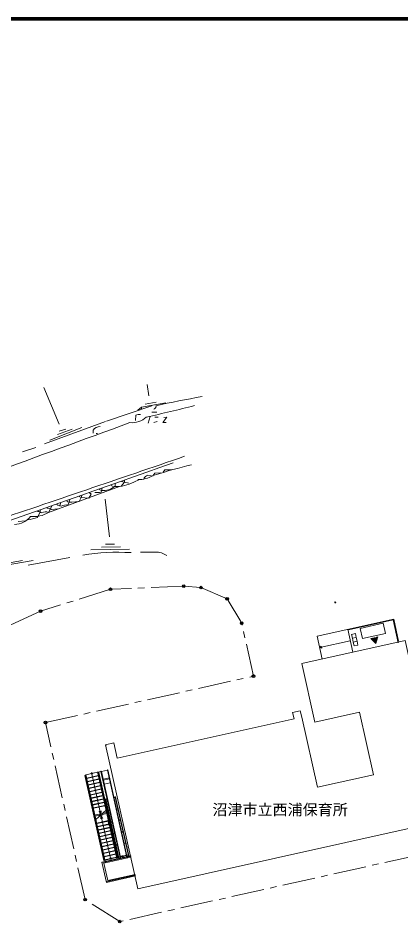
# Model space of a CAD drawing. Units: millimetres, scale not verified. Extents: x -138500 to 298458, y -156265 to 95200.
# Drawn here: x 67821 to 97091, y 25897 to 95200 of the extents above; entities that cross this region are included whole.
import ezdxf
from ezdxf.enums import TextEntityAlignment as Align

# ---------------------------------------------------------------- set-up
doc = ezdxf.new("R2010")
doc.units = ezdxf.units.MM
doc.header["$LTSCALE"] = 500
doc.linetypes.add('CHAIN1', pattern=[8, 5, -1, 1, -1])
doc.linetypes.add('CHAIN2', pattern=[12, 9, -1, 1, -1])
for name, color, linetype, lineweight in [('0-4_細線２', 3, 'Continuous', 18), ('0-8_極細点線', 4, 'Continuous', 9), ('0-C_中点線２', 4, 'Continuous', 9), ('F-F_文字寸法', 7, 'Continuous', 50)]:
    doc.layers.add(name, color=color, linetype=linetype, lineweight=lineweight)
doc.styles.add('ＭＳ ゴシック', font='')
doc.styles.get('ＭＳ ゴシック').set_extended_font_data('MS Gothic')

msp = doc.modelspace()

# ---------------------------------------------------------------- linework, layer by layer
at = {"layer": '0-4_細線２'}
for p, q in [((88814.5, 42013.3), (89400.1, 42144)), ((88923.5, 41525.3), (88814.5, 42013.3)), ((89509.1, 41656), (89400.1, 42144)), ((89509.1, 41656), (90707.2, 36288.1)), ((75406.1, 38508.1), (88923.5, 41525.3)), ((74510.3, 39537.6), (75144.7, 39679.2)), ((75144.7, 39679.2), (75406.1, 38508.1))]:
    msp.add_line(p, q, dxfattribs=at)
for points in [[(90707.2, 36288.1), (95001.6, 37246.7), (93934.1, 42029), (90518.2, 41266.5), (89516, 45756), (97421.5, 47520.6), (98292.9, 43616.7)], [(103421.1, 34412.8), (76972, 28509), (74510.3, 39537.6)]]:
    msp.add_lwpolyline(points, dxfattribs=at)
at = {"layer": '0-8_極細点線'}
for p, q in [((69791.7, 66914.2), (70972.1, 64101.5)), ((77814, 66272.9), (77689.5, 67140.7)), ((74583.7, 64331.9), (78042.7, 65512.7)), ((76978.4, 65169.9), (77244.4, 65398.1)), ((77244.4, 65398.1), (79107, 65741.4)), ((77244.4, 65246), (77244.4, 65398.1)), ((77548.3, 65626.5), (78384.7, 65779.1)), ((78384.8, 65436.9), (78346.8, 65512.8)), ((76788.8, 64371.3), (76826.4, 64789.6)), ((77777.4, 64181.8), (77929.1, 64676.2)), ((78423.1, 65018.7), (78042.9, 65018.5)), ((78271.3, 64638.4), (78537.5, 64638.5)), ((78879.8, 64220.6), (79183.7, 64639)), ((79183.7, 64639), (78955.7, 64600.8)), ((69832.5, 62580), (74507.7, 64293.9)), ((70250.5, 62884.5), (72683.1, 63836.4)), ((78195.5, 64220.2), (78461.6, 64296.3)), ((79146, 64220.8), (78879.8, 64220.6)), ((70820.5, 63303), (71960.8, 63722)), ((70972.4, 63569.3), (71466.5, 63721.6)), ((73557.8, 63418.8), (73557.6, 63646.9)), ((73899.9, 63381), (73785.9, 63380.9)), ((68160, 61970.7), (69186.4, 62313.5)), ((75689.4, 59352.2), (75955.3, 59656.5)), ((75727.2, 59694.4), (76297.6, 59580.7)), ((75955.3, 59656.5), (75955.2, 59808.5)), ((76677.7, 59657), (77095.8, 59847.3)), ((77741.8, 60189.9), (78008.1, 60152.1)), ((70140, 57333.7), (75575.3, 59314.1)), ((74016.7, 59085), (74206.9, 59009.1)), ((74929, 59389.7), (75081.1, 59313.8)), ((75233.2, 59351.9), (75233.1, 59542)), ((72648.5, 58475.8), (72496.3, 58551.7)), ((72648.5, 58475.8), (72686.4, 58627.9)), ((74817.4, 55473.7), (74473.4, 58362.9)), ((70140, 57333.7), (70405.8, 57828.1)), ((70367.9, 57562), (70862.1, 57600.3)), ((71014, 57828.5), (71052, 58056.6)), ((67821.3, 56647.9), (68353.5, 56686.3)), ((74513.6, 54903.3), (75198, 54903.7)), ((73373.4, 54484.4), (76338.8, 54524.2)), ((74209.6, 54674.9), (75654.4, 54713.9)), ((66758.9, 53263.6), (68963.7, 53645.1)), ((67291, 53492), (68165.3, 53644.6)), ((68583.7, 53302.7), (71776.9, 53875.1))]:
    msp.add_line(p, q, dxfattribs=at)
for points in [[(78122.1, 60152.1), (78274.1, 60342.3), (78730.2, 60380.6)], [(78920.3, 60418.7), (79034.3, 60608.9), (79566.5, 60609.3)], [(74168.9, 58895), (74206.9, 59009.1), (74244.8, 59199.2)], [(71622.3, 57904.9), (71736.2, 58133.1), (71774.1, 58323.2)], [(71926.4, 58133.2), (72496.5, 58171.6), (72648.5, 58475.8), (73218.8, 58438.2), (73408.7, 58742.4), (73256.5, 58856.4)], [(69303.8, 56953), (69493.7, 57333.3), (69531.5, 57523.4)]]:
    msp.add_lwpolyline(points, dxfattribs=at)
for centre, radius, start, end in [((96917, -19714.1), 87226.6, 99.925, 102.29213), ((35933.5, 248165.4), 188203.3, 282.79855, 283.95239), ((78061.6, 65569.7), 349.5, 292.41751, 337.65724), ((76540.7, 65796.6), 1586.8, 263.84625, 313.10103), ((77074.1, 64123.8), 710.3, 82.35143, 110.40398), ((-909643.5, 2732459.5), 2844597.6, 290.05197, 290.28114), ((74056.8, 63314.7), 599.5, 86.84589, 146.34959), ((-2782041.4, 8137958.6), 8568805.4, 289.28061, 289.5099), ((-1197834.6, 3788138.4), 3939682.9, 288.70461, 288.93471), ((92310.2, 15525.8), 46829.4, 103.86646, 107.48994), ((75230.4, 62536.5), 3222.8, 269.37517, 296.6869), ((76983.5, 62125.6), 2278.3, 269.95332, 299.98169), ((77909.1, 59692.4), 524.9, 108.57755, 153.86168), ((74304.3, 60447.9), 1442.1, 266.12927, 308.15308), ((73807, 60356.8), 1506, 264.95941, 283.90585), ((69988, 56991), 685.9, 56.35988, 86.84737), ((71165.8, 58513.4), 685.9, 236.35986, 266.84735), ((71494.1, 57097.5), 817.6, 80.97502, 116.58943), ((71812, 58551.2), 433.3, 232.15001, 285.30164), ((67524.6, 57999.7), 1580.4, 271.11139, 322.08905), ((68085.5, 60201.6), 3469.6, 277.58675, 290.55743), ((69021.8, 59127.8), 2114, 263.19963, 301.93056), ((69265.5, 56723.6), 686.7, 56.3709, 86.82628), ((69922.4, 56932.7), 456.1, 61.52098, 127.34068), ((75452.1, 38009), 16279.9, 86.47507, 99.49919), ((77574.5, 325891.8), 271595.4, 269.91577, 270.15639), ((78340, 52804.2), 1493.4, 55.28799, 90.92804)]:
    msp.add_arc(centre, radius, start, end, dxfattribs=at)
at = {"layer": '0-C_中点線２', "color": 7, "linetype": 'CHAIN1', "lineweight": 18}
for p, q in [((74885.3, 51451.2), (69541.6, 49770.6)), ((80481.7, 51694.4), (74885.3, 51451.2)), ((81804.7, 51578.7), (80481.7, 51694.4)), ((83805.6, 50725.2), (81804.7, 51578.7)), ((84915.8, 48854.5), (83805.6, 50725.2)), ((69541.6, 49770.6), (44717.6, 38224.4)), ((85821.9, 44794.9), (84915.8, 48854.5)), ((69913.4, 41243.9), (85821.9, 44794.9)), ((72941.6, 27677.8), (69913.4, 41243.9)), ((106119.9, 32812.3), (75588, 25997.2)), ((75588, 25997.2), (72941.6, 27677.8))]:
    msp.add_line(p, q, dxfattribs=at)
at = {"layer": '0-C_中点線２', "color": 7, "lineweight": 18}
for p, q in [((90684, 47861), (96541.4, 49168.5)), ((96541.4, 49168.5), (96918.2, 47480)), ((90685.5, 47861.4), (91077.6, 46104.6)), ((93027.8, 48384.2), (93420, 46627.4)), ((90881.5, 46983), (93223.9, 47505.8)), ((90881.5, 46983), (91001.8, 47093.5)), ((90881.5, 46983), (91037.4, 46934.1)), ((91037.4, 46934.1), (91001.8, 47093.5)), ((73888.5, 37436.7), (73010.1, 37240.7)), ((73893.7, 37468.6), (73882, 37466)), ((75363.3, 30829.3), (73882, 37466)), ((75375.1, 30831.9), (73893.7, 37468.6)), ((74156.9, 37496.6), (73929.5, 37445.9)), ((75625.9, 30915.6), (74156.9, 37496.6)), ((74644.9, 37605.6), (74190.1, 37504)), ((75659, 30923), (74190.1, 37504)), ((76113.9, 31024.5), (74644.9, 37605.6)), ((76147, 31031.9), (74678.1, 37613)), ((74378.4, 30688.4), (72930.6, 37174.7)), ((74411.6, 30695.8), (72963.7, 37182.1)), ((73003.6, 37269.9), (72991.9, 37267.3)), ((74502.7, 30498.9), (72991.9, 37267.3)), ((74485, 30633.3), (73003.6, 37269.9)), ((73945.1, 37183), (73066.7, 36986.9)), ((73951.7, 37153.7), (73073.3, 36957.6)), ((74001.8, 36929.2), (73123.4, 36733.1)), ((74008.3, 36899.9), (73129.9, 36703.9)), ((73433, 37411.9), (74156.9, 34168.5)), ((75403.2, 30917.1), (73955.3, 37403.5)), ((75436.4, 30924.5), (73988.5, 37410.9)), ((74168.9, 36602.8), (74070.9, 37042)), ((74779.9, 37000.4), (74325.1, 36898.9)), ((74793, 36941.9), (74338.2, 36840.4)), ((74058.4, 36675.5), (73180, 36479.4)), ((74065, 36646.2), (73186.6, 36450.1)), ((74115.1, 36421.7), (73236.7, 36225.6)), ((74121.6, 36392.4), (73243.2, 36196.4)), ((74171.7, 36167.9), (73293.3, 35971.9)), ((74178.2, 36138.7), (73299.8, 35942.6)), ((74862.7, 36629.6), (74407.9, 36528.1)), ((74228.3, 35914.2), (73350, 35718.1)), ((74234.9, 35884.9), (73356.5, 35688.8)), ((74285, 35660.4), (73406.6, 35464.4)), ((74291.5, 35631.2), (73413.1, 35435.1)), ((74341.6, 35406.7), (73463.2, 35210.6)), ((74348.2, 35377.4), (73469.8, 35181.3)), ((75496.8, 30883.3), (74497.6, 35359.7)), ((74624.5, 35401.9), (74507.9, 35375.9)), ((75523.3, 30889.2), (74524.2, 35365.6)), ((74630.4, 35375.4), (74527.1, 35352.3)), ((75262.2, 35544.3), (75145.6, 35518.3)), ((75254.8, 35514.8), (75151.6, 35491.7)), ((76250.3, 31055), (75251.8, 35528)), ((76276.8, 31060.9), (75278.4, 35534)), ((74398.3, 35152.9), (73519.9, 34956.9)), ((74404.8, 35123.6), (73526.4, 34927.6)), ((74454.9, 34899.2), (73576.5, 34703.1)), ((74461.4, 34869.9), (73583.1, 34673.8)), ((75445, 34662.9), (75341.7, 34639.9)), ((74074.1, 34092.4), (73689.3, 33738.8)), ((74577.4, 34350.2), (73699.1, 34154.1)), ((74593.8, 34277), (73715.4, 34080.9)), ((74156.9, 34168.5), (74013.1, 34443.8)), ((74156.9, 34168.5), (74143.8, 33858.2)), ((74156.9, 34168.5), (74170, 34478.8)), ((74611.3, 34586.1), (74239.8, 34244.7)), ((74820.5, 34523.5), (74717.3, 34500.5)), ((74826.4, 34497), (74723.2, 34473.9)), ((75450.9, 34636.4), (75347.6, 34613.3)), ((74716.3, 33728), (73837.9, 33531.9)), ((74722.9, 33698.7), (73844.5, 33502.6)), ((74773, 33474.2), (73894.6, 33278.2)), ((74779.5, 33445), (73901.1, 33248.9)), ((75016.6, 33645.2), (74913.3, 33622.1)), ((75022.5, 33618.6), (74919.3, 33595.6)), ((75641, 33784.5), (75537.8, 33761.5)), ((75646.9, 33758), (75543.7, 33734.9)), ((74829.6, 33220.5), (73951.2, 33024.4)), ((74836.1, 33191.2), (73957.8, 32995.1)), ((74886.3, 32966.7), (74007.9, 32770.7)), ((74892.8, 32937.4), (74014.4, 32741.4)), ((74942.9, 32713), (74064.5, 32516.9)), ((74949.4, 32683.7), (74071, 32487.6)), ((75212.7, 32766.8), (75109.4, 32743.7)), ((75218.6, 32740.2), (75115.3, 32717.2)), ((75837.1, 32906.2), (75733.8, 32883.1)), ((75843, 32879.6), (75739.8, 32856.6)), ((74999.5, 32459.2), (74121.2, 32263.1)), ((75006.1, 32429.9), (74127.7, 32233.9)), ((75056.2, 32205.5), (74177.8, 32009.4)), ((75062.7, 32176.2), (74184.3, 31980.1)), ((75112.8, 31951.7), (74234.4, 31755.6)), ((75119.4, 31922.4), (74241, 31726.4)), ((75408.7, 31888.4), (75305.5, 31865.3)), ((76033.2, 32027.8), (75929.9, 32004.7)), ((76039.1, 32001.2), (75935.8, 31978.2)), ((75169.5, 31697.9), (74291.1, 31501.9)), ((75176, 31668.7), (74297.6, 31472.6)), ((75226.1, 31444.2), (74347.7, 31248.1)), ((75232.6, 31414.9), (74354.3, 31218.8)), ((75282.7, 31190.4), (74404.4, 30994.4)), ((75414.6, 31861.8), (75311.4, 31838.8)), ((74231.1, 30561.2), (76405.6, 31046.6)), ((74231.1, 30561.2), (74579.7, 28999.7)), ((74374.4, 30470.3), (76431.8, 30929.5)), ((75289.3, 31161.2), (74410.9, 30965.1)), ((75339.4, 30936.7), (74461, 30740.6)), ((75345.9, 30907.4), (74467.5, 30711.3)), ((75616.5, 30957.5), (75513.2, 30934.5)), ((76097.9, 31095.8), (75643.1, 30994.2)), ((76104.5, 31066.5), (75649.7, 30965)), ((76240.9, 31096.9), (76137.7, 31073.9)), ((76156.2, 30990.9), (76182.3, 30873.8)), ((74374.4, 30470.3), (74670.7, 29142.9)), ((74579.7, 28999.7), (76803, 29495.9)), ((74670.7, 29142.9), (76776.8, 29613))]:
    msp.add_line(p, q, dxfattribs=at)
at = {"layer": '0-C_中点線２', "color": 3, "lineweight": 18}
for p, q in [((94917.1, 47711.1), (94804.4, 47685.9)), ((94804.4, 47685.9), (95172.4, 47285.5)), ((95061.2, 47554.4), (94917.1, 47711.1)), ((95118.6, 47756.1), (95021, 47734.3)), ((95021, 47734.3), (95061.2, 47554.4)), ((95158.8, 47576.2), (95118.6, 47756.1)), ((95222.5, 47779.3), (95158.8, 47576.2)), ((95172.4, 47285.5), (95335.2, 47804.4)), ((95335.2, 47804.4), (95222.5, 47779.3)), ((89516, 45756), (89668.5, 45072.8)), ((89516, 45756), (89668.5, 45072.8)), ((74130, 34117.2), (74064.6, 34410)), ((74782.1, 33343.3), (74716.7, 33636.1))]:
    msp.add_line(p, q, dxfattribs=at)
at = {"layer": '0-C_中点線２'}
msp.add_line((74518.5, 39500.9), (74547, 39545.8), dxfattribs=at)
at = {"layer": '0-C_中点線２', "color": 7, "linetype": 'CHAIN2', "lineweight": 18}
for p, q in [((74290.8, 30523.3), (76465.3, 31008.7)), ((74617.6, 29059.3), (76792.1, 29544.7))]:
    msp.add_line(p, q, dxfattribs=at)
msp.add_lwpolyline([(93087.5, 48346.3), (96503.5, 49108.8), (96895.6, 47352)], dxfattribs=at)
at = {"layer": '0-C_中点線２', "color": 7, "lineweight": 18}
for points in [[(94161.9, 47672), (95918.7, 48064.2), (95744.4, 48845), (93987.6, 48452.8)], [(93386.4, 47695.8), (93679.2, 47761.1), (93613.9, 48053.9), (93321.1, 47988.6)], [(93451.8, 47403), (93744.6, 47468.3), (93679.2, 47761.1), (93386.4, 47695.8)], [(93517.1, 47110.2), (93809.9, 47175.5), (93744.6, 47468.3), (93451.8, 47403)]]:
    msp.add_lwpolyline(points, close=True, dxfattribs=at)
for points in [[(74239.8, 34244.7), (74235.3, 34138.7), (74078.6, 34198.4), (74074.1, 34092.4)], [(74916.5, 30765.4), (74156.9, 34168.5), (74300.7, 33893.3)]]:
    msp.add_lwpolyline(points, dxfattribs=at)
at = {"layer": '0-C_中点線２', "color": 6, "lineweight": 25}
for centre in [(74885.3, 51451.2), (80481.7, 51694.4), (81804.7, 51578.7), (83805.6, 50725.2), (69541.6, 49770.6), (84915.8, 48854.5), (85821.9, 44794.9), (69913.4, 41243.9), (72941.6, 27677.8), (75588, 25997.2)]:
    msp.add_circle(centre, 100, dxfattribs=at)
at = {"layer": '0-C_中点線２'}
msp.add_circle((92068.4, 50446.7), 37.5, dxfattribs=at)
at = {"layer": '0-C_中点線２', "color": 7, "lineweight": 18}
for centre in [(73449.3, 37338.7), (74900.2, 30838.6)]:
    msp.add_circle(centre, 50, dxfattribs=at)
for centre, radius, start, end in [((73971.9, 37407.2), 17, 12.5829, 192.5829), ((74173.5, 37500.3), 17, 12.5829, 192.5829), ((74661.5, 37609.3), 17, 12.5829, 192.5829), ((72947.1, 37178.4), 17, 12.5829, 192.5829), ((74331.7, 36869.6), 30, 102.5829, 282.5829), ((74786.5, 36971.2), 30, 282.5829, 102.5829), ((74510.9, 35362.6), 13.6, 12.5829, 192.5829), ((75265.1, 35531), 13.6, 12.5829, 192.5829), ((74395, 30692.1), 17, 192.5829, 12.5829), ((75419.8, 30920.8), 17, 192.5829, 12.5829), ((75510.1, 30886.3), 13.6, 192.5829, 12.5829), ((75642.5, 30919.3), 17, 192.5829, 12.5829), ((76130.4, 31028.2), 17, 192.5829, 12.5829), ((76263.6, 31057.9), 13.6, 192.5829, 12.5829)]:
    msp.add_arc(centre, radius, start, end, dxfattribs=at)
at = {"layer": '0-C_中点線２', "color": 8}
for points in [[(94917.1, 47711.1), (94804.4, 47685.9), (95172.4, 47285.5)], [(95172.4, 47285.5), (95061.2, 47554.4), (94917.1, 47711.1)], [(95118.6, 47756.1), (95021, 47734.3), (95061.2, 47554.4)], [(95172.4, 47285.5), (95118.6, 47756.1), (95061.2, 47554.4)], [(95172.4, 47285.5), (95158.8, 47576.2), (95118.6, 47756.1)], [(95172.4, 47285.5), (95335.2, 47804.4), (95158.8, 47576.2)], [(95335.2, 47804.4), (95222.5, 47779.3), (95158.8, 47576.2)], [(75961.2, 31025.9), (75732.5, 31097.7), (75784.7, 30863.8)], [(75961.2, 31025.9), (75732.5, 31097.7), (75784.7, 30863.8)]]:
    msp.add_solid(points, dxfattribs=at)
at = {"layer": 'F-F_文字寸法', "color": 5}
for p, q in [((-138500, 95200), (138200, 95200)), ((-138400, 95100), (138099.9, 95100))]:
    msp.add_line(p, q, dxfattribs=at)

# ---------------------------------------------------------------- texts
at = {"layer": '0-C_中点線２', "color": 2, "style": 'ＭＳ ゴシック'}
msp.add_text('沼津市立西浦保育所', height=843.1, dxfattribs=at).set_placement((82680.3, 33896.4), align=Align.BOTTOM_LEFT)

doc.saveas('drawing.dxf')
